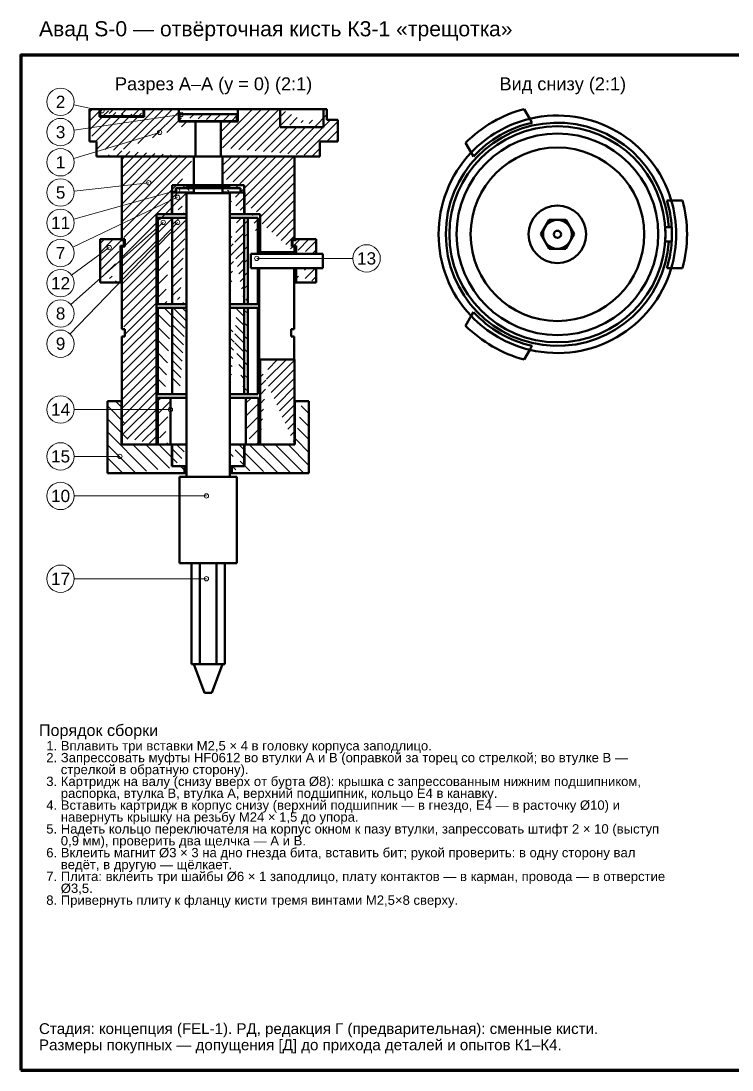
# Model space of a CAD drawing. Header units: millimetres. Extents: x 10 to 208, y 2 to 148.
# Drawn here: x 10 to 108.8, y 2.5 to 148.2 of the extents above; entities that cross this region are included whole.
import ezdxf
from ezdxf.enums import TextEntityAlignment as Align

# ---------------------------------------------------------------- set-up
doc = ezdxf.new("R2010")
doc.units = ezdxf.units.MM
doc.header["$LTSCALE"] = 0.5
for name, color, linetype, lineweight in [('КОНТУР', 7, 'Continuous', 50), ('РАЗМЕРЫ', 5, 'Continuous', 18), ('РАМКА', 7, 'Continuous', 70), ('ТЕКСТ', 7, 'Continuous', 25), ('ШТРИХОВКА', 8, 'Continuous', 9)]:
    doc.layers.add(name, color=color, linetype=linetype, lineweight=lineweight)
doc.styles.add('GOST', font='arial.ttf')

msp = doc.modelspace()

# ---------------------------------------------------------------- hatches: boundary and pattern name
at = {"layer": 'ШТРИХОВКА'}
h = msp.add_hatch(dxfattribs=at)
h.set_pattern_fill('ANSI31', scale=0.275)
h.paths.add_polyline_path([(20.9, 136), (20.2, 136), (19.5, 136), (19.5, 134.87), (19.5, 133.75), (19.5, 132.62), (20.5, 131.5), (20, 131.5), (20.5, 131.5), (20.5, 130.45), (34.25, 129.4), (33.19, 129.4), (32.13, 129.4), (31.08, 129.4), (30.02, 129.4), (28.96, 129.4), (27.9, 129.4), (26.85, 129.4), (25.79, 129.4), (24.73, 129.4), (23.67, 129.4), (22.62, 129.4), (21.56, 129.4), (34.25, 134.29), (34.25, 133.07), (34.25, 131.85), (34.25, 130.62), (34.25, 134.29), (33.08, 134.29), (31.9, 134.29), (31.9, 135.15), (31.9, 136), (30.7, 136), (29.5, 136), (28.3, 136), (27.1, 136), (27.1, 135.45), (20.9, 134.9), (21.93, 134.9), (22.97, 134.9), (24, 134.9), (25.03, 134.9), (26.07, 134.9), (20.9, 136), (20.9, 135.45)])
h = msp.add_hatch(dxfattribs=at)
h.set_pattern_fill('ANSI31', scale=0.4)
h.paths.add_polyline_path([(27, 135), (27, 135.5), (27, 136), (26, 136), (25, 136), (24, 136), (23, 136), (22, 136), (21, 136), (21, 135.5), (27, 135), (26, 135), (25, 135), (24, 135), (23, 135), (22, 135)])
h = msp.add_hatch(dxfattribs=at)
h.set_pattern_fill('ANSI31', scale=0.275)
h.paths.add_polyline_path([(54, 131.5), (54, 132.5), (54, 133.5), (54, 134.5), (53.25, 134.5), (52.5, 134.5), (52.5, 135.25), (52.5, 136), (52.25, 136), (52, 136), (52, 134.75), (46, 133.5), (47, 133.5), (48, 133.5), (49, 133.5), (50, 133.5), (51, 133.5), (46, 136), (46, 134.75), (46, 136), (44.82, 136), (43.64, 136), (42.46, 136), (41.28, 136), (40.1, 134.29), (40.1, 135.15), (40.1, 134.29), (38.92, 134.29), (37.75, 134.29), (37.75, 133.07), (37.75, 131.85), (37.75, 130.62), (51.5, 129.4), (50.44, 129.4), (49.38, 129.4), (48.33, 129.4), (47.27, 129.4), (46.21, 129.4), (45.15, 129.4), (44.1, 129.4), (43.04, 129.4), (41.98, 129.4), (40.92, 129.4), (39.87, 129.4), (38.81, 129.4), (51.5, 129.4), (51.5, 130.45), (51.9, 131.5), (51.7, 131.5), (52.5, 131.5), (52.2, 131.5), (54, 131.5), (53.25, 131.5)])
h = msp.add_hatch(dxfattribs=at)
h.set_pattern_fill('ANSI31', scale=0.275)
h.paths.add_polyline_path([(40, 134.3), (39, 134.3), (38, 134.3), (37, 134.3), (36, 134.3), (35, 134.3), (34, 134.3), (33, 134.3), (40, 134.3), (40, 134.8), (40, 135.3), (39, 135.3), (38, 135.3), (37, 135.3), (36, 135.3), (35, 135.3), (34, 135.3), (33, 135.3), (32, 134.3), (32, 134.8)])
h = msp.add_hatch(dxfattribs=at)
h.set_pattern_fill('ANSI31', scale=0.275)
h.paths.add_polyline_path([(34, 129.4), (33, 129.4), (32, 129.4), (31, 129.4), (30, 129.4), (29, 129.4), (28, 129.4), (27, 129.4), (26, 129.4), (25, 129.4), (24, 129.4), (24, 128.35), (24, 127.31), (24, 126.26), (24, 125.22), (24, 124.17), (24, 123.13), (24, 122.08), (24, 121.04), (24, 119.99), (24, 118.95), (24.4, 117.9), (24.2, 117.9), (24.4, 117.9), (24.4, 117.4), (24.4, 116.9), (24.2, 116.9), (24, 116.9), (24, 115.85), (24, 114.81), (24, 113.76), (24, 112.72), (24, 111.67), (24, 110.63), (24, 109.58), (24, 108.54), (24, 107.49), (24, 106.45), (24.4, 105.4), (24.2, 105.4), (24.4, 105.4), (24.4, 104.9), (24.4, 104.4), (24.2, 104.4), (24, 104.4), (24, 103.4), (24, 102.4), (24, 101.4), (24, 100.4), (24, 99.4), (24, 98.4), (24, 97.4), (24, 96.4), (24, 95.4), (24, 94.4), (24, 93.4), (24, 92.4), (24, 91.4), (24, 90.4), (28.8, 89.4), (27.6, 89.4), (26.4, 89.4), (25.2, 89.4), (28.8, 89.4), (28.8, 90.4), (28.8, 91.4), (28.8, 92.4), (28.8, 93.4), (28.8, 94.4), (28.8, 95.4), (28.8, 96.4), (28.8, 97.4), (28.8, 98.4), (28.8, 99.4), (28.8, 100.4), (28.8, 101.4), (28.8, 102.4), (28.8, 103.4), (28.8, 104.4), (28.8, 105.4), (28.8, 106.4), (28.8, 107.4), (28.8, 108.4), (28.8, 109.4), (28.8, 110.4), (28.8, 111.4), (28.8, 112.4), (28.8, 113.4), (28.8, 114.4), (28.8, 115.4), (28.8, 116.4), (28.8, 117.4), (28.8, 118.4), (28.8, 119.4), (28.8, 120.4), (30.95, 121.4), (29.88, 121.4), (30.95, 121.4), (30.95, 122.4), (30.95, 123.4), (31, 124.4), (30.98, 124.4), (31, 124.4), (31, 124.9), (34, 125.4), (33, 125.4), (32, 125.4), (34, 129.4), (34, 128.4), (34, 127.4), (34, 126.4)])
h = msp.add_hatch(dxfattribs=at)
h.set_pattern_fill('ANSI31', scale=0.275)
h.paths.add_polyline_path([(48, 116.1), (46.8, 116.1), (45.6, 116.1), (44.4, 116.1), (48, 116.1), (48, 116.5), (48, 116.9), (47.8, 116.9), (47.6, 116.9), (47.6, 117.4), (48, 117.9), (47.8, 117.9), (48, 117.9), (48, 118.95), (48, 119.99), (48, 121.04), (48, 122.08), (48, 123.13), (48, 124.17), (48, 125.22), (48, 126.26), (48, 127.31), (48, 128.35), (48, 129.4), (47, 129.4), (46, 129.4), (45, 129.4), (44, 129.4), (43, 129.4), (42, 129.4), (41, 129.4), (40, 129.4), (39, 129.4), (38, 129.4), (38, 128.4), (38, 127.4), (38, 126.4), (41, 125.4), (40, 125.4), (39, 125.4), (41, 124.4), (41, 124.9), (41.05, 124.4), (41.02, 124.4), (41.05, 121.4), (41.05, 122.9), (43.2, 121.4), (42.12, 121.4), (43.2, 116.1), (43.2, 117.16), (43.2, 118.22), (43.2, 119.28), (43.2, 120.34)])
h = msp.add_hatch(dxfattribs=at)
h.set_pattern_fill('ANSI31', scale=0.275)
h.paths.add_polyline_path([(31, 124.4), (31, 123.4), (31, 122.4), (33, 121.4), (32, 121.4), (33, 124.4), (33, 123.4), (33, 122.4), (33, 124.4), (32, 124.4)])
h = msp.add_hatch(dxfattribs=at)
h.set_pattern_fill('ANSI31', scale=0.4, angle=90)
h.paths.add_polyline_path([(31.5, 125), (31.5, 124.7), (34, 124.4), (32.75, 124.4), (34, 125), (34, 124.7), (34, 125), (32.75, 125)])
h = msp.add_hatch(dxfattribs=at)
h.set_pattern_fill('ANSI31', scale=0.4, angle=90)
h.paths.add_polyline_path([(40.5, 124.4), (40.5, 124.7), (40.5, 125), (39.25, 125), (38, 124.4), (38, 124.7), (40.5, 124.4), (39.25, 124.4)])
h = msp.add_hatch(dxfattribs=at)
h.set_pattern_fill('ANSI31', scale=0.275)
h.paths.add_polyline_path([(41, 121.4), (41, 122.4), (41, 123.4), (41, 124.4), (40, 124.4), (39, 121.4), (39, 122.4), (39, 123.4), (41, 121.4), (40, 121.4)])
h = msp.add_hatch(dxfattribs=at)
h.set_pattern_fill('ANSI31', scale=0.4)
h.paths.add_polyline_path([(31, 120.9), (30, 120.9), (29, 120.9), (29, 119.9), (29, 118.9), (29, 117.9), (29, 116.9), (29, 115.9), (29, 114.9), (29, 113.9), (29, 112.9), (29, 111.9), (29, 110.9), (29, 109.9), (31, 108.9), (30, 108.9), (31, 120.9), (31, 119.9), (31, 118.9), (31, 117.9), (31, 116.9), (31, 115.9), (31, 114.9), (31, 113.9), (31, 112.9), (31, 111.9), (31, 110.9), (31, 109.9)])
h = msp.add_hatch(dxfattribs=at)
h.set_pattern_fill('ANSI31', scale=0.275)
h.paths.add_polyline_path([(31, 120.9), (31, 119.9), (31, 118.9), (31, 117.9), (31, 116.9), (31, 115.9), (31, 114.9), (31, 113.9), (31, 112.9), (31, 111.9), (31, 110.9), (31, 109.9), (33, 108.9), (32, 108.9), (33, 120.9), (33, 119.9), (33, 118.9), (33, 117.9), (33, 116.9), (33, 115.9), (33, 114.9), (33, 113.9), (33, 112.9), (33, 111.9), (33, 110.9), (33, 109.9), (33, 120.9), (32, 120.9)])
h = msp.add_hatch(dxfattribs=at)
h.set_pattern_fill('ANSI31', scale=0.275)
h.paths.add_polyline_path([(41, 108.9), (41, 109.9), (41, 110.9), (41, 111.9), (41, 112.9), (41, 113.9), (41, 114.9), (41, 115.9), (41, 116.9), (41, 117.9), (41, 118.9), (41, 119.9), (41, 120.9), (40, 120.9), (39, 108.9), (39, 109.9), (39, 110.9), (39, 111.9), (39, 112.9), (39, 113.9), (39, 114.9), (39, 115.9), (39, 116.9), (39, 117.9), (39, 118.9), (39, 119.9), (41, 108.9), (40, 108.9)])
h = msp.add_hatch(dxfattribs=at)
h.set_pattern_fill('ANSI31', scale=0.4)
h.paths.add_polyline_path([(41.5, 108.9), (41.5, 109.9), (41.5, 110.9), (41.5, 111.9), (41.5, 112.9), (41.5, 113.9), (41.5, 114.9), (41.5, 115.9), (41.5, 116.9), (41.5, 117.9), (41.5, 118.9), (41.5, 119.9), (41.5, 120.9), (41.25, 120.9), (41, 120.9), (41, 119.9), (41, 118.9), (41, 117.9), (41, 116.9), (41, 115.9), (41, 114.9), (41, 113.9), (41, 112.9), (41, 111.9), (41, 110.9), (41, 109.9), (41.5, 108.9), (41.25, 108.9)])
h = msp.add_hatch(dxfattribs=at)
h.set_pattern_fill('ANSI31', scale=0.275)
h.paths.add_polyline_path([(21, 117.9), (21, 116.9), (21, 115.9), (21, 114.9), (21, 113.9), (21, 112.9), (23.8, 111.9), (22.4, 111.9), (23.8, 117), (23.8, 115.98), (23.8, 114.96), (23.8, 113.94), (23.8, 112.92), (24.3, 117), (24.05, 117), (24.3, 117.8), (24.3, 117.4), (24.3, 117.8), (24.05, 117.8), (23.8, 117.9), (23.8, 117.85), (23.8, 117.9), (22.4, 117.9)])
h = msp.add_hatch(dxfattribs=at)
h.set_pattern_fill('ANSI31', scale=0.275)
h.paths.add_polyline_path([(51, 115.9), (51, 116.9), (51, 117.9), (49.6, 117.9), (48.2, 117.8), (48.2, 117.85), (48.2, 117.8), (47.95, 117.8), (47.7, 117), (47.7, 117.4), (48.2, 117), (47.95, 117), (48.2, 115.9), (48.2, 116.45), (51, 115.9), (49.6, 115.9)])
h = msp.add_hatch(dxfattribs=at)
h.set_pattern_fill('ANSI31', scale=0.275)
h.paths.add_polyline_path([(51, 111.9), (51, 112.9), (51, 113.9), (49.6, 113.9), (48.2, 111.9), (48.2, 112.9), (51, 111.9), (49.6, 111.9)])
h = msp.add_hatch(dxfattribs=at)
h.set_pattern_fill('ANSI31', scale=0.4, angle=90)
h.paths.add_polyline_path([(31, 108.4), (30, 108.4), (29, 108.4), (29, 107.4), (29, 106.4), (29, 105.4), (29, 104.4), (29, 103.4), (29, 102.4), (29, 101.4), (29, 100.4), (29, 99.4), (29, 98.4), (29, 97.4), (31, 96.4), (30, 96.4), (31, 108.4), (31, 107.4), (31, 106.4), (31, 105.4), (31, 104.4), (31, 103.4), (31, 102.4), (31, 101.4), (31, 100.4), (31, 99.4), (31, 98.4), (31, 97.4)])
h = msp.add_hatch(dxfattribs=at)
h.set_pattern_fill('ANSI31', scale=0.275, angle=90)
h.paths.add_polyline_path([(31, 108.4), (31, 107.4), (31, 106.4), (31, 105.4), (31, 104.4), (31, 103.4), (31, 102.4), (31, 101.4), (31, 100.4), (31, 99.4), (31, 98.4), (31, 97.4), (33, 96.4), (32, 96.4), (33, 108.4), (33, 107.4), (33, 106.4), (33, 105.4), (33, 104.4), (33, 103.4), (33, 102.4), (33, 101.4), (33, 100.4), (33, 99.4), (33, 98.4), (33, 97.4), (33, 108.4), (32, 108.4)])
h = msp.add_hatch(dxfattribs=at)
h.set_pattern_fill('ANSI31', scale=0.275, angle=90)
h.paths.add_polyline_path([(41, 96.4), (41, 97.4), (41, 98.4), (41, 99.4), (41, 100.4), (41, 101.4), (41, 102.4), (41, 103.4), (41, 104.4), (41, 105.4), (41, 106.4), (41, 107.4), (41, 108.4), (40, 108.4), (39, 96.4), (39, 97.4), (39, 98.4), (39, 99.4), (39, 100.4), (39, 101.4), (39, 102.4), (39, 103.4), (39, 104.4), (39, 105.4), (39, 106.4), (39, 107.4), (41, 96.4), (40, 96.4)])
h = msp.add_hatch(dxfattribs=at)
h.set_pattern_fill('ANSI31', scale=0.4, angle=90)
h.paths.add_polyline_path([(41.5, 96.4), (41.5, 97.4), (41.5, 98.4), (41.5, 99.4), (41.5, 100.4), (41.5, 101.4), (41.5, 102.4), (41.5, 103.4), (41.5, 104.4), (41.5, 105.4), (41.5, 106.4), (41.5, 107.4), (41.5, 108.4), (41.25, 108.4), (41, 108.4), (41, 107.4), (41, 106.4), (41, 105.4), (41, 104.4), (41, 103.4), (41, 102.4), (41, 101.4), (41, 100.4), (41, 99.4), (41, 98.4), (41, 97.4), (41.5, 96.4), (41.25, 96.4)])
h = msp.add_hatch(dxfattribs=at)
h.set_pattern_fill('ANSI31', scale=0.275)
h.paths.add_polyline_path([(48, 89.4), (48, 90.47), (48, 91.55), (48, 92.62), (48, 93.69), (48, 94.76), (48, 95.84), (48, 96.91), (48, 97.98), (48, 99.05), (48, 100.13), (48, 101.2), (46.8, 101.2), (45.6, 101.2), (44.4, 101.2), (43.2, 89.4), (43.2, 90.47), (43.2, 91.55), (43.2, 92.62), (43.2, 93.69), (43.2, 94.76), (43.2, 95.84), (43.2, 96.91), (43.2, 97.98), (43.2, 99.05), (43.2, 100.13), (48, 89.4), (46.8, 89.4), (45.6, 89.4), (44.4, 89.4)])
h = msp.add_hatch(dxfattribs=at)
h.set_pattern_fill('ANSI31', scale=0.4, angle=90)
h.paths.add_polyline_path([(30.95, 86.4), (31.83, 86.4), (30.95, 89.4), (30.95, 88.4), (30.95, 87.4), (30.95, 89.4), (29.95, 89.4), (28.95, 89.4), (27.95, 89.4), (26.95, 89.4), (25.95, 89.4), (24.95, 89.4), (23.95, 95.4), (23.95, 94.4), (23.95, 93.4), (23.95, 92.4), (23.95, 91.4), (23.95, 90.4), (23.95, 95.4), (22.98, 95.4), (22, 95.4), (22, 94.4), (22, 93.4), (22, 92.4), (22, 91.4), (22, 90.4), (22, 89.4), (22, 88.4), (22, 87.4), (22, 86.4), (23.95, 85.4), (22.98, 85.4), (32.7, 85.4), (31.61, 85.4), (30.51, 85.4), (29.42, 85.4), (28.33, 85.4), (27.23, 85.4), (26.14, 85.4), (25.04, 85.4), (32.7, 86.4), (32.7, 85.9)])
h = msp.add_hatch(dxfattribs=at)
h.set_pattern_fill('ANSI31', scale=0.4)
h.paths.add_polyline_path([(30.75, 95.9), (29.88, 95.9), (29, 95.9), (29, 94.82), (29, 93.73), (29, 92.65), (29, 91.57), (29, 90.48), (30.75, 89.4), (29.88, 89.4), (30.75, 95.9), (30.75, 94.82), (30.75, 93.73), (30.75, 92.65), (30.75, 91.57), (30.75, 90.48)])
h = msp.add_hatch(dxfattribs=at)
h.set_pattern_fill('ANSI31', scale=0.4, angle=90)
h.paths.add_polyline_path([(50, 85.4), (50, 86.4), (50, 87.4), (50, 88.4), (50, 89.4), (50, 90.4), (50, 91.4), (50, 92.4), (50, 93.4), (50, 94.4), (50, 95.4), (49.03, 95.4), (48.05, 89.4), (48.05, 90.4), (48.05, 91.4), (48.05, 92.4), (48.05, 93.4), (48.05, 94.4), (48.05, 89.4), (47.05, 89.4), (46.05, 89.4), (45.05, 89.4), (44.05, 89.4), (43.05, 89.4), (42.05, 89.4), (41.05, 89.4), (41.05, 88.4), (41.05, 87.4), (39.3, 86.4), (40.17, 86.4), (39.3, 86.4), (39.3, 85.9), (48.05, 85.4), (46.96, 85.4), (45.86, 85.4), (44.77, 85.4), (43.67, 85.4), (42.58, 85.4), (41.49, 85.4), (40.39, 85.4), (50, 85.4), (49.03, 85.4)])
h = msp.add_hatch(dxfattribs=at)
h.set_pattern_fill('ANSI31', scale=0.4)
h.paths.add_polyline_path([(43, 89.4), (43, 90.48), (43, 91.57), (43, 92.65), (43, 93.73), (43, 94.82), (43, 95.9), (42.12, 95.9), (41.25, 95.9), (41.25, 94.82), (41.25, 93.73), (41.25, 92.65), (41.25, 91.57), (41.25, 90.48), (43, 89.4), (42.12, 89.4)])
h = msp.add_hatch(dxfattribs=at)
h.set_pattern_fill('ANSI31', scale=0.275, angle=90)
h.paths.add_polyline_path([(31, 89.4), (31, 88.4), (31, 87.4), (33, 86.4), (32, 86.4), (33, 89.4), (33, 88.4), (33, 87.4), (33, 89.4), (32, 89.4)])
h = msp.add_hatch(dxfattribs=at)
h.set_pattern_fill('ANSI31', scale=0.275, angle=90)
h.paths.add_polyline_path([(41, 86.4), (41, 87.4), (41, 88.4), (41, 89.4), (40, 89.4), (39, 86.4), (39, 87.4), (39, 88.4), (41, 86.4), (40, 86.4)])

# ---------------------------------------------------------------- linework, layer by layer
at = {"layer": 'КОНТУР'}
for p, q in [((19.5, 136), (19.5, 131.5)), ((20.9, 136), (19.5, 136)), ((20.9, 136), (20.9, 134.9)), ((21, 136), (21, 135)), ((27, 136), (21, 136)), ((27, 135), (27, 136)), ((31.9, 136), (27.1, 136)), ((27.1, 136), (27.1, 134.9)), ((40.1, 136), (31.9, 136)), ((31.9, 134.29), (31.9, 136)), ((46, 136), (40.1, 136)), ((40.1, 134.29), (40.1, 136)), ((46, 136), (46, 133.5)), ((52, 136), (46, 136)), ((52.5, 136), (52, 136)), ((52, 136), (52, 133.5)), ((52.5, 134.5), (52.5, 136)), ((79.88, 136), (80.66, 134.65)), ((20.9, 134.9), (27.1, 134.9)), ((27, 135), (21, 135)), ((34.25, 134.29), (31.9, 134.29)), ((32, 134.3), (32, 135.3)), ((40, 135.3), (32, 135.3)), ((40, 134.3), (32, 134.3)), ((34.25, 134.29), (34.25, 129.4)), ((40.1, 134.29), (37.75, 134.29)), ((37.75, 134.29), (37.75, 129.4)), ((40, 134.3), (40, 135.3)), ((54, 134.5), (52.5, 134.5)), ((54, 131.5), (54, 134.5)), ((80.66, 134.65), (80.97, 134.11)), ((46, 133.5), (52, 133.5)), ((20.5, 131.5), (19.5, 131.5)), ((20.5, 131.5), (20.5, 129.4)), ((51.5, 129.4), (51.5, 131.5)), ((51.9, 131.5), (51.5, 131.5)), ((52.5, 131.5), (51.9, 131.5)), ((54, 131.5), (52.5, 131.5)), ((71.74, 131.3), (72.52, 129.95)), ((72.52, 129.95), (72.83, 129.41)), ((34.25, 129.4), (20.5, 129.4)), ((34, 129.4), (24, 129.4)), ((24, 129.4), (24, 117.9)), ((34, 129.4), (34, 125.4)), ((51.5, 129.4), (37.75, 129.4)), ((48, 129.4), (38, 129.4)), ((38, 129.4), (38, 125.4)), ((48, 117.9), (48, 129.4)), ((31, 124.4), (31, 125.4)), ((34, 125.4), (31, 125.4)), ((41, 125.4), (38, 125.4)), ((41, 124.4), (41, 125.4)), ((30.95, 121.4), (30.95, 124.4)), ((31, 124.4), (30.95, 124.4)), ((31, 124.4), (31, 121.4)), ((33, 124.4), (31, 124.4)), ((31.5, 125), (31.5, 124.4)), ((34, 125), (31.5, 125)), ((34, 124.4), (31.5, 124.4)), ((33, 125.2), (33, 125)), ((33, 124.4), (33, 121.4)), ((33, 124.3), (33, 84.91)), ((34, 125), (34, 124.4)), ((34, 125), (34, 124.3)), ((38, 124.3), (38, 125)), ((40.5, 125), (38, 125)), ((38, 124.4), (38, 125)), ((40.5, 124.4), (38, 124.4)), ((39, 125), (39, 125.2)), ((41, 124.4), (39, 124.4)), ((39, 121.4), (39, 124.4)), ((39, 84.91), (39, 124.3)), ((40.5, 124.4), (40.5, 125)), ((41.05, 124.4), (41, 124.4)), ((41, 121.4), (41, 124.4)), ((41.05, 121.4), (41.05, 124.4)), ((100.31, 123.3), (99.69, 123.3)), ((101.87, 123.3), (100.31, 123.3)), ((28.8, 89.4), (28.8, 121.4)), ((30.95, 121.4), (28.8, 121.4)), ((33, 121.4), (31, 121.4)), ((41, 121.4), (39, 121.4)), ((43.2, 121.4), (41.05, 121.4)), ((43.2, 116.1), (43.2, 121.4)), ((29, 120.9), (29, 108.9)), ((31, 120.9), (29, 120.9)), ((31, 120.9), (31, 108.9)), ((31, 120.9), (31, 108.9)), ((33, 120.9), (31, 120.9)), ((33, 120.9), (33, 108.9)), ((41, 120.9), (39, 120.9)), ((39, 108.9), (39, 120.9)), ((41.5, 120.9), (41, 120.9)), ((41, 120.9), (41, 108.9)), ((41, 108.9), (41, 120.9)), ((42.91, 120.9), (41.5, 120.9)), ((41.5, 108.9), (41.5, 120.9)), ((42.91, 120.9), (42.91, 115.9)), ((83.34, 120.6), (82.19, 118.6)), ((82.19, 118.6), (83.34, 120.6)), ((85.65, 120.6), (83.34, 120.6)), ((83.34, 120.6), (85.65, 120.6)), ((86.81, 118.6), (85.65, 120.6)), ((85.65, 120.6), (86.81, 118.6)), ((99.46, 119.6), (100.4, 119.6)), ((82.19, 118.6), (83.34, 116.6)), ((83.34, 116.6), (82.19, 118.6)), ((85.65, 116.6), (86.81, 118.6)), ((86.81, 118.6), (85.65, 116.6)), ((21, 117.9), (21, 111.9)), ((23.8, 117.9), (21, 117.9)), ((23.8, 117.9), (23.8, 117.8)), ((24.3, 117.8), (23.8, 117.8)), ((23.8, 117), (23.8, 111.9)), ((24.3, 117), (23.8, 117)), ((24.4, 117.9), (24, 117.9)), ((24.4, 116.9), (24, 116.9)), ((24, 116.9), (24, 105.4)), ((24.3, 117.8), (24.3, 117)), ((24.4, 117.9), (24.4, 116.9)), ((48, 117.9), (47.6, 117.9)), ((47.6, 116.9), (47.6, 117.9)), ((48, 116.9), (47.6, 116.9)), ((48.2, 117.8), (47.7, 117.8)), ((47.7, 117), (47.7, 117.8)), ((48.2, 117), (47.7, 117)), ((48, 116.1), (48, 116.9)), ((51, 117.9), (48.2, 117.9)), ((48.2, 117.8), (48.2, 117.9)), ((48.2, 115.9), (48.2, 117)), ((51, 115.9), (51, 117.9)), ((83.34, 116.6), (85.65, 116.6)), ((85.65, 116.6), (83.34, 116.6)), ((99.46, 117.6), (100.4, 117.6)), ((41.9, 115.9), (51.9, 115.9)), ((43.1, 115.9), (43.1, 116.1)), ((48, 116.1), (43.2, 116.1)), ((47.94, 116.1), (47.94, 115.9)), ((51, 115.9), (48.2, 115.9)), ((41.9, 113.9), (51.9, 113.9)), ((42.91, 113.9), (42.91, 108.9)), ((43.1, 101.2), (43.1, 113.9)), ((47.94, 113.9), (47.94, 105.4)), ((51, 113.9), (48.2, 113.9)), ((48.2, 111.9), (48.2, 113.9)), ((51, 111.9), (51, 113.9)), ((100.31, 113.9), (99.69, 113.9)), ((101.87, 113.9), (100.31, 113.9)), ((23.8, 111.9), (21, 111.9)), ((51, 111.9), (48.2, 111.9)), ((31, 108.9), (29, 108.9)), ((29, 108.4), (29, 96.4)), ((31, 108.4), (29, 108.4)), ((33, 108.9), (31, 108.9)), ((31, 108.4), (31, 96.4)), ((31, 108.4), (31, 96.4)), ((33, 108.4), (31, 108.4)), ((33, 108.4), (33, 96.4)), ((41, 108.9), (39, 108.9)), ((41, 108.4), (39, 108.4)), ((39, 96.4), (39, 108.4)), ((41.5, 108.9), (41, 108.9)), ((41.5, 108.4), (41, 108.4)), ((41, 108.4), (41, 96.4)), ((41, 96.4), (41, 108.4)), ((42.91, 108.9), (41.5, 108.9)), ((42.91, 108.4), (41.5, 108.4)), ((41.5, 96.4), (41.5, 108.4)), ((42.91, 108.4), (42.91, 96.4)), ((71.74, 105.9), (72.52, 107.25)), ((72.52, 107.25), (72.83, 107.8)), ((24.4, 105.4), (24, 105.4)), ((24.4, 105.4), (24.4, 104.4)), ((47.54, 105.4), (47.54, 104.4)), ((47.54, 105.4), (47.94, 105.4)), ((24, 104.4), (24, 89.4)), ((24.4, 104.4), (24, 104.4)), ((47.54, 104.4), (47.94, 104.4)), ((47.94, 104.4), (47.94, 101.2)), ((79.88, 101.2), (80.66, 102.55)), ((80.66, 102.55), (80.97, 103.1)), ((48, 101.2), (43.2, 101.2)), ((43.2, 89.4), (43.2, 101.2)), ((48, 89.4), (48, 101.2)), ((31, 96.4), (29, 96.4)), ((33, 96.4), (31, 96.4)), ((41, 96.4), (39, 96.4)), ((41.5, 96.4), (41, 96.4)), ((42.91, 96.4), (41.5, 96.4)), ((23.95, 95.4), (22, 95.4)), ((22, 95.4), (22, 89.4)), ((23.95, 95.4), (23.95, 89.4)), ((29, 95.9), (29, 89.4)), ((30.75, 95.9), (29, 95.9)), ((30.75, 95.9), (30.75, 89.4)), ((43, 95.9), (41.25, 95.9)), ((41.25, 95.9), (41.25, 89.4)), ((43, 89.4), (43, 95.9)), ((50, 95.4), (48.05, 95.4)), ((48.05, 89.4), (48.05, 95.4)), ((50, 89.4), (50, 95.4)), ((22, 89.4), (22, 85.4)), ((30.95, 89.4), (23.95, 89.4)), ((28.8, 89.4), (24, 89.4)), ((30.75, 89.4), (29, 89.4)), ((30.95, 89.4), (30.95, 86.4)), ((31, 89.4), (31, 86.4)), ((33, 89.4), (31, 89.4)), ((33, 89.4), (33, 86.4)), ((41, 89.4), (39, 89.4)), ((39, 86.4), (39, 89.4)), ((41, 86.4), (41, 89.4)), ((48.05, 89.4), (41.05, 89.4)), ((41.05, 89.4), (41.05, 86.4)), ((43, 89.4), (41.25, 89.4)), ((48, 89.4), (43.2, 89.4)), ((50, 85.4), (50, 89.4)), ((30.95, 86.4), (32.7, 86.4)), ((33, 86.4), (31, 86.4)), ((32.7, 86.4), (32.7, 85.4)), ((41, 86.4), (39, 86.4)), ((39.3, 86.4), (41.05, 86.4)), ((39.3, 86.4), (39.3, 85.4)), ((23.95, 85.4), (22, 85.4)), ((32.7, 85.4), (23.95, 85.4)), ((32, 84.91), (32, 72.9)), ((48.05, 85.4), (39.3, 85.4)), ((40, 72.9), (40, 84.91)), ((50, 85.4), (48.05, 85.4)), ((33.69, 58.9), (33.69, 72.9)), ((34.85, 58.9), (34.85, 72.9)), ((37.15, 58.9), (37.15, 72.9)), ((38.31, 58.9), (38.31, 72.9)), ((33.69, 58.9), (34.85, 58.9)), ((35.5, 54.9), (34, 58.9)), ((34.85, 58.9), (37.15, 58.9)), ((36.5, 54.9), (38, 58.9)), ((37.15, 58.9), (38.31, 58.9))]:
    msp.add_line(p, q, dxfattribs=at)
for points in [[(20.9, 136), (20.91, 136), (20.93, 136), (20.94, 136), (20.95, 136), (20.96, 136), (20.98, 136), (20.99, 136), (21, 136)], [(27, 136), (27.01, 136), (27.02, 136), (27.04, 136), (27.05, 136), (27.06, 136), (27.07, 136), (27.09, 136), (27.1, 136)], [(34.25, 134.29), (34.69, 134.29), (35.12, 134.29), (35.56, 134.29), (36, 134.29), (36.44, 134.29), (36.88, 134.29), (37.31, 134.29), (37.75, 134.29)], [(20.5, 131.5), (20.38, 131.5), (20.25, 131.5), (20.12, 131.5), (20, 131.5), (19.88, 131.5), (19.75, 131.5), (19.62, 131.5), (19.5, 131.5)], [(51.82, 131.5), (51.78, 131.5), (51.74, 131.5), (51.7, 131.5), (51.66, 131.5), (51.62, 131.5), (51.58, 131.5), (51.54, 131.5), (51.5, 131.5)], [(34.25, 129.4), (34.69, 129.4), (35.12, 129.4), (35.56, 129.4), (36, 129.4), (36.44, 129.4), (36.88, 129.4), (37.31, 129.4), (37.75, 129.4)], [(34, 125.4), (34.5, 125.4), (35, 125.4), (35.5, 125.4), (36, 125.4), (36.5, 125.4), (37, 125.4), (37.5, 125.4), (38, 125.4)], [(33, 125.2), (33.75, 125.2), (34.5, 125.2), (35.25, 125.2), (36, 125.2), (36.75, 125.2), (37.5, 125.2), (38.25, 125.2), (39, 125.2)], [(39, 125), (38.25, 125), (37.5, 125), (36.75, 125), (36, 125), (35.25, 125), (34.5, 125), (33.75, 125), (33, 125)], [(39, 124.3), (38.25, 124.3), (37.5, 124.3), (36.75, 124.3), (36, 124.3), (35.25, 124.3), (34.5, 124.3), (33.75, 124.3), (33, 124.3)], [(38, 124.4), (37.99, 124.4), (37.98, 124.4), (37.96, 124.4), (37.95, 124.4), (37.94, 124.4), (37.93, 124.4), (37.91, 124.4), (37.9, 124.4)], [(31, 121.4), (30.99, 121.4), (30.99, 121.4), (30.98, 121.4), (30.98, 121.4), (30.97, 121.4), (30.96, 121.4), (30.96, 121.4), (30.95, 121.4)], [(41.05, 121.4), (41.04, 121.4), (41.04, 121.4), (41.03, 121.4), (41.02, 121.4), (41.02, 121.4), (41.01, 121.4), (41.01, 121.4), (41, 121.4)], [(99.5, 118.6), (99.5, 118.73), (99.49, 118.85), (99.49, 118.98), (99.49, 119.1), (99.48, 119.23), (99.48, 119.35), (99.47, 119.48), (99.46, 119.6)], [(100.4, 119.6), (100.4, 119.35), (100.4, 119.1), (100.4, 118.85), (100.4, 118.6), (100.4, 118.35), (100.4, 118.1), (100.4, 117.85), (100.4, 117.6)], [(99.46, 117.6), (99.47, 117.73), (99.48, 117.85), (99.48, 117.98), (99.49, 118.1), (99.49, 118.23), (99.49, 118.35), (99.5, 118.48), (99.5, 118.6)], [(24, 117.9), (23.98, 117.9), (23.95, 117.9), (23.93, 117.9), (23.9, 117.9), (23.88, 117.9), (23.85, 117.9), (23.83, 117.9), (23.8, 117.9)], [(24, 117.9), (24.05, 117.9), (24.1, 117.9), (24.15, 117.9), (24.2, 117.9), (24.25, 117.9), (24.3, 117.9), (24.35, 117.9), (24.4, 117.9)], [(24, 116.9), (24.05, 116.9), (24.1, 116.9), (24.15, 116.9), (24.2, 116.9), (24.25, 116.9), (24.3, 116.9), (24.35, 116.9), (24.4, 116.9)], [(24.4, 117.8), (24.39, 117.8), (24.38, 117.8), (24.36, 117.8), (24.35, 117.8), (24.34, 117.8), (24.33, 117.8), (24.31, 117.8), (24.3, 117.8)], [(24.4, 117), (24.39, 117), (24.38, 117), (24.36, 117), (24.35, 117), (24.34, 117), (24.33, 117), (24.31, 117), (24.3, 117)], [(47.6, 117.9), (47.65, 117.9), (47.7, 117.9), (47.75, 117.9), (47.8, 117.9), (47.85, 117.9), (47.9, 117.9), (47.95, 117.9), (48, 117.9)], [(47.7, 117.8), (47.69, 117.8), (47.68, 117.8), (47.66, 117.8), (47.65, 117.8), (47.64, 117.8), (47.63, 117.8), (47.61, 117.8), (47.6, 117.8)], [(47.7, 117), (47.69, 117), (47.68, 117), (47.66, 117), (47.65, 117), (47.64, 117), (47.63, 117), (47.61, 117), (47.6, 117)], [(47.6, 116.9), (47.65, 116.9), (47.7, 116.9), (47.75, 116.9), (47.8, 116.9), (47.85, 116.9), (47.9, 116.9), (47.95, 116.9), (48, 116.9)], [(48.2, 117.9), (48.18, 117.9), (48.15, 117.9), (48.13, 117.9), (48.1, 117.9), (48.08, 117.9), (48.05, 117.9), (48.03, 117.9), (48, 117.9)], [(41.9, 115.9), (41.9, 115.65), (41.9, 115.4), (41.9, 115.15), (41.9, 114.9), (41.9, 114.65), (41.9, 114.4), (41.9, 114.15), (41.9, 113.9)], [(43.2, 116.1), (43.19, 116.1), (43.17, 116.1), (43.16, 116.1), (43.15, 116.1), (43.14, 116.1), (43.12, 116.1), (43.11, 116.1), (43.1, 116.1)], [(51.9, 115.9), (51.9, 115.65), (51.9, 115.4), (51.9, 115.15), (51.9, 114.9), (51.9, 114.65), (51.9, 114.4), (51.9, 114.15), (51.9, 113.9)], [(24, 111.9), (23.98, 111.9), (23.95, 111.9), (23.93, 111.9), (23.9, 111.9), (23.88, 111.9), (23.85, 111.9), (23.83, 111.9), (23.8, 111.9)], [(48.2, 111.9), (48.17, 111.9), (48.13, 111.9), (48.1, 111.9), (48.07, 111.9), (48.04, 111.9), (48, 111.9), (47.97, 111.9), (47.94, 111.9)], [(24, 105.4), (24.05, 105.4), (24.1, 105.4), (24.15, 105.4), (24.2, 105.4), (24.25, 105.4), (24.3, 105.4), (24.35, 105.4), (24.4, 105.4)], [(47.54, 105.4), (47.59, 105.4), (47.64, 105.4), (47.69, 105.4), (47.74, 105.4), (47.79, 105.4), (47.84, 105.4), (47.89, 105.4), (47.94, 105.4)], [(24, 104.4), (24.05, 104.4), (24.1, 104.4), (24.15, 104.4), (24.2, 104.4), (24.25, 104.4), (24.3, 104.4), (24.35, 104.4), (24.4, 104.4)], [(47.54, 104.4), (47.59, 104.4), (47.64, 104.4), (47.69, 104.4), (47.74, 104.4), (47.79, 104.4), (47.84, 104.4), (47.89, 104.4), (47.94, 104.4)], [(43.2, 101.2), (43.19, 101.2), (43.17, 101.2), (43.16, 101.2), (43.15, 101.2), (43.14, 101.2), (43.12, 101.2), (43.11, 101.2), (43.1, 101.2)], [(24, 95.4), (23.99, 95.4), (23.99, 95.4), (23.98, 95.4), (23.98, 95.4), (23.97, 95.4), (23.96, 95.4), (23.96, 95.4), (23.95, 95.4)], [(30.75, 95.9), (31.03, 95.9), (31.31, 95.9), (31.59, 95.9), (31.88, 95.9), (32.16, 95.9), (32.44, 95.9), (32.72, 95.9), (33, 95.9)], [(39, 95.9), (39.28, 95.9), (39.56, 95.9), (39.84, 95.9), (40.12, 95.9), (40.41, 95.9), (40.69, 95.9), (40.97, 95.9), (41.25, 95.9)], [(48.05, 95.4), (48.04, 95.4), (48.04, 95.4), (48.03, 95.4), (48.03, 95.4), (48.02, 95.4), (48.01, 95.4), (48.01, 95.4), (48, 95.4)], [(30.95, 89.4), (30.96, 89.4), (30.96, 89.4), (30.97, 89.4), (30.98, 89.4), (30.98, 89.4), (30.99, 89.4), (30.99, 89.4), (31, 89.4)], [(41, 89.4), (41.01, 89.4), (41.01, 89.4), (41.02, 89.4), (41.02, 89.4), (41.03, 89.4), (41.04, 89.4), (41.04, 89.4), (41.05, 89.4)], [(32, 84.91), (32.8, 84.91), (33.6, 84.91), (34.4, 84.91), (35.2, 84.91), (36, 84.91), (36.8, 84.91), (37.6, 84.91), (38.4, 84.91), (39.2, 84.91), (40, 84.91)], [(32.7, 85.4), (32.74, 85.4), (32.77, 85.4), (32.81, 85.4), (32.85, 85.4), (32.89, 85.4), (32.92, 85.4), (32.96, 85.4), (33, 85.4)], [(39, 85.4), (39.04, 85.4), (39.08, 85.4), (39.11, 85.4), (39.15, 85.4), (39.19, 85.4), (39.23, 85.4), (39.26, 85.4), (39.3, 85.4)], [(32, 72.9), (32.8, 72.9), (33.6, 72.9), (34.4, 72.9), (35.2, 72.9), (36, 72.9), (36.8, 72.9), (37.6, 72.9), (38.4, 72.9), (39.2, 72.9), (40, 72.9)], [(35.5, 54.9), (35.62, 54.9), (35.75, 54.9), (35.88, 54.9), (36, 54.9), (36.12, 54.9), (36.25, 54.9), (36.38, 54.9), (36.5, 54.9)]]:
    msp.add_lwpolyline(points, dxfattribs=at)
for radius in [15, 14, 12.05, 4, 2, 0.5]:
    msp.add_circle((84.5, 118.6), radius, dxfattribs=at)
for radius, start, end in [(18, 104.864, 120), (15.5, 3.6991, 356.3009), (18, 120, 135.136), (16.5, 103.4502, 136.5498), (15.9, 102.8066, 120), (16.5, 16.5498, 103.4502), (15.9, 120, 137.1934), (16.5, 136.5498, 223.4502), (15.9, 3.6059, 17.1934), (16.5, 0, 16.5498), (18, 0, 15.136), (16.5, 343.4502, 0), (18, 344.864, 0), (15.9, 342.8066, 356.3941), (16.5, 256.5498, 343.4502), (16.5, 223.4502, 256.5498), (15.9, 222.8066, 240), (18, 224.864, 240), (15.9, 240, 257.1934), (18, 240, 255.136)]:
    msp.add_arc((84.5, 118.6), radius, start, end, dxfattribs=at)
at = {"layer": 'РАЗМЕРЫ'}
for p, q in [((21.25, 135.75), (17.36, 136.6)), ((32.25, 135.25), (17.38, 133.07)), ((29.25, 132.75), (17.32, 129.15)), ((27.75, 125.75), (17.39, 124.61)), ((31.75, 124.75), (17.33, 120.71)), ((31.75, 123.75), (17.21, 116.82)), ((31.75, 120.25), (16.82, 104.77)), ((29.75, 120.25), (16.92, 108.86)), ((22.25, 116.75), (17.03, 112.92)), ((42.75, 115.25), (56.1, 115.25)), ((30.75, 94.25), (17.4, 94.25)), ((23.75, 87.75), (17.4, 87.75)), ((35.75, 82.25), (17.4, 82.25)), ((35.75, 70.75), (17.4, 70.75))]:
    msp.add_line(p, q, dxfattribs=at)
for centre, radius in [((15.5, 137), 1.9), ((21.25, 135.75), 0.3), ((32.25, 135.25), 0.3), ((15.5, 132.8), 1.9), ((29.25, 132.75), 0.3), ((15.5, 128.6), 1.9), ((15.5, 124.4), 1.9), ((27.75, 125.75), 0.3), ((31.75, 124.75), 0.3), ((31.75, 123.75), 0.3), ((15.5, 120.2), 1.9), ((29.75, 120.25), 0.3), ((31.75, 120.25), 0.3), ((15.5, 116), 1.9), ((22.25, 116.75), 0.3), ((58, 115.25), 1.9), ((42.75, 115.25), 0.3), ((15.5, 111.8), 1.9), ((15.5, 107.6), 1.9), ((15.5, 103.4), 1.9), ((15.5, 94.25), 1.9), ((30.75, 94.25), 0.3), ((15.5, 87.75), 1.9), ((23.75, 87.75), 0.3), ((15.5, 82.25), 1.9), ((35.75, 82.25), 0.3), ((15.5, 70.75), 1.9), ((35.75, 70.75), 0.3)]:
    msp.add_circle(centre, radius, dxfattribs=at)
at = {"layer": 'РАМКА', "lineweight": 70}
msp.add_lwpolyline([(10, 2.5), (207.5, 2.5), (207.5, 143.5), (10, 143.5), (10, 2.5)], dxfattribs=at)

# ---------------------------------------------------------------- texts
at = {"layer": 'ТЕКСТ', "style": 'GOST'}
for s, height, p in [('Авад S-0 — отвёрточная кисть К3-1 «трещотка»', 2.1, (12.5, 146.1)), ('Порядок сборки', 1.6, (12.5, 48.9)), ('  1. Вплавить три вставки M2,5 × 4 в головку корпуса заподлицо.', 1.3, (12.5, 46.9)), ('  2. Запрессовать муфты HF0612 во втулки A и B (оправкой за торец со стрелкой; во втулке B —', 1.3, (12.5, 45.25)), ('      стрелкой в обратную сторону).', 1.3, (12.5, 43.6)), ('  3. Картридж на валу (снизу вверх от бурта Ø8): крышка с запрессованным нижним подшипником,', 1.3, (12.5, 41.95)), ('      распорка, втулка B, втулка A, верхний подшипник, кольцо E4 в канавку.', 1.3, (12.5, 40.3)), ('  4. Вставить картридж в корпус снизу (верхний подшипник — в гнездо, E4 — в расточку Ø10) и', 1.3, (12.5, 38.65)), ('      навернуть крышку на резьбу M24 × 1,5 до упора.', 1.3, (12.5, 37)), ('  5. Надеть кольцо переключателя на корпус окном к пазу втулки, запрессовать штифт 2 × 10 (выступ', 1.3, (12.5, 35.35)), ('      0,9 мм), проверить два щелчка — A и B.', 1.3, (12.5, 33.7)), ('  6. Вклеить магнит Ø3 × 3 на дно гнезда бита, вставить бит; рукой проверить: в одну сторону вал', 1.3, (12.5, 32.05)), ('      ведёт, в другую — щёлкает.', 1.3, (12.5, 30.4)), ('  7. Плита: вклеить три шайбы Ø6 × 1 заподлицо, плату контактов — в карман, провода — в отверстие', 1.3, (12.5, 28.75)), ('      Ø3,5.', 1.3, (12.5, 27.1)), ('  8. Привернуть плиту к фланцу кисти тремя винтами M2,5×8 сверху.', 1.3, (12.5, 25.45)), ('Стадия: концепция (FEL-1). РД, редакция Г (предварительная): сменные кисти.', 1.5, (12.5, 7.5)), ('Размеры покупных — допущения [Д] до прихода деталей и опытов К1–К4.', 1.5, (12.5, 5.25))]:
    msp.add_text(s, height=height, dxfattribs=at).set_placement(p)
for s, height, p in [('Разрез А–А (y = 0) (2:1)', 1.8, (36.75, 139.5)), ('Вид снизу (2:1)', 1.8, (85.25, 139.5)), ('2', 1.7, (15.5, 137)), ('3', 1.7, (15.5, 132.8)), ('1', 1.7, (15.5, 128.6)), ('5', 1.7, (15.5, 124.4)), ('11', 1.7, (15.5, 120.2)), ('7', 1.7, (15.5, 116)), ('13', 1.7, (58, 115.25)), ('12', 1.7, (15.5, 111.8)), ('8', 1.7, (15.5, 107.6)), ('9', 1.7, (15.5, 103.4)), ('14', 1.7, (15.5, 94.25)), ('15', 1.7, (15.5, 87.75)), ('10', 1.7, (15.5, 82.25)), ('17', 1.7, (15.5, 70.75))]:
    msp.add_text(s, height=height, dxfattribs=at).set_placement(p, align=Align.MIDDLE_CENTER)

doc.saveas('drawing.dxf')
